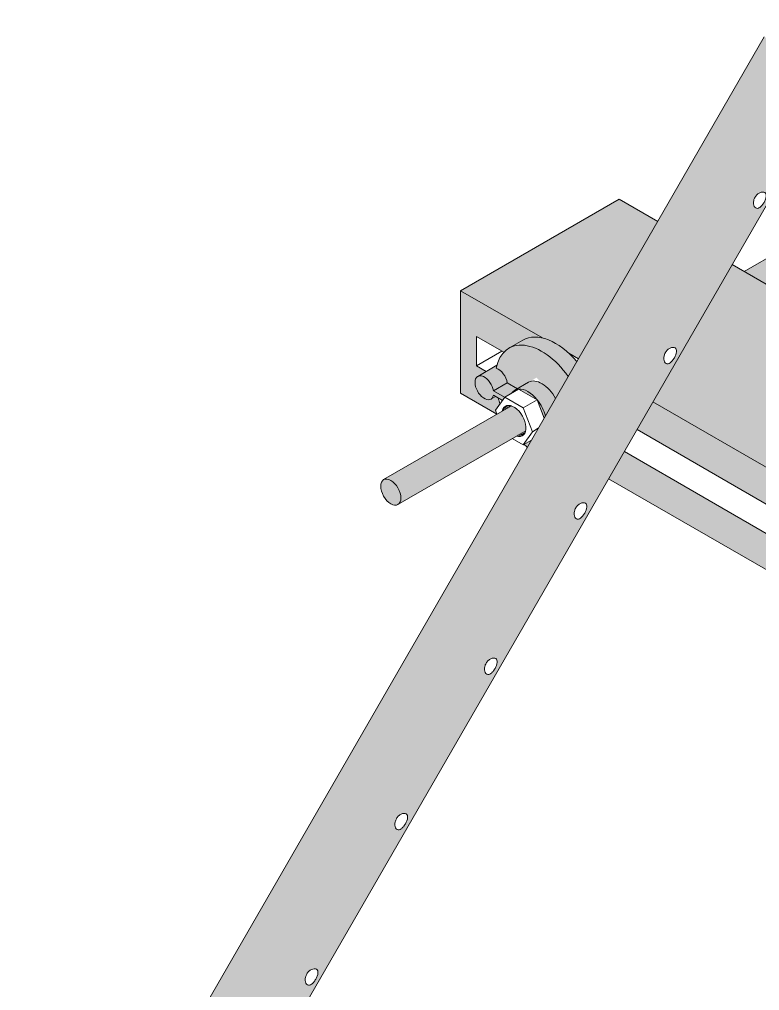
# Model space of a CAD drawing. Extents: x -23436 to 4767, y -3862 to 10024.
# Drawn here: x -14869.3 to -14798.5, y 8079.2 to 8172 of the extents above; entities that cross this region are included whole.
import ezdxf

# ---------------------------------------------------------------- set-up
doc = ezdxf.new("R2010")
doc.units = 0
doc.layers.get('0').update_dxf_attribs({"lineweight": 13})
doc.layers.add('3D.', color=254, linetype='Continuous')
doc.layers.add('Escora de Viga', color=250, linetype='Continuous', lineweight=20)

msp = doc.modelspace()

# ---------------------------------------------------------------- hatches: boundary and pattern name
at = {"layer": '3D.'}
h = msp.add_hatch(color=9, dxfattribs=at)
edge = h.paths.add_edge_path()
edge.add_line((-14811.97781591334, 8238.829216161337), (-14827.13326047956, 8230.079216161337))
edge.add_line((-14827.13326047956, 8230.079216161337), (-14819.3119488581, 8225.563579791227))
edge.add_ellipse((-14818.03999373993, 8219.929216161328), major_axis=(-3.132520536443655, 5.425684724873319), ratio=0.5773502691896255, start_angle=298.314410111809, end_angle=331.6855898885303, ccw=False)
edge.add_line((-14816.76803862177, 8224.09485253133), (-14759.90260615847, 8191.263579791239))
edge.add_ellipse((-14758.63065104037, 8185.629216161326), major_axis=(-3.132520536443655, 5.425684724873319), ratio=0.5773502691896255, start_angle=298.31441011246454, end_angle=331.68558988796275, ccw=False)
edge.add_line((-14757.35869592197, 8189.79485253143), (-14700.49326345879, 8156.963579791134))
edge.add_ellipse((-14699.22130834057, 8151.329216161337), major_axis=(-3.132520536443655, 5.425684724873319), ratio=0.5773502691896255, start_angle=298.314410111809, end_angle=331.68558988796275, ccw=False)
edge.add_line((-14697.94935322258, 8155.494852531325), (-14690.12804160082, 8150.979216161331))
edge.add_line((-14690.12804160082, 8150.979216161331), (-14674.97259703478, 8159.729216161331))
edge.add_line((-14674.97259703478, 8159.729216161331), (-14811.97781591334, 8238.829216161337))
h = msp.add_hatch(color=9, dxfattribs=at)
edge = h.paths.add_edge_path()
edge.add_line((-14790.96689686239, 8166.227891939534), (-14798.09453321669, 8170.343034707332))
edge.add_line((-14798.09453321669, 8170.343034707332), (-14875.25346011449, 8036.699853063228))
edge.add_line((-14875.25346011449, 8036.699853063228), (-14868.12582376007, 8032.584710295328))
edge.add_line((-14868.12582376007, 8032.584710295328), (-14866.72195995129, 8035.016273739124))
edge.add_line((-14866.72195995129, 8035.016273739124), (-14867.11081452087, 8035.240779029527))
edge.add_spline(control_points=[(-14867.11081452064, 8035.240779029629), (-14867.174687412, 8035.19745540053), (-14867.24208638458, 8035.167032307132), (-14867.37482406567, 8035.145962816621), (-14867.4398221365, 8035.158495554222), (-14867.54780679454, 8035.220840525626), (-14867.59777738767, 8035.274684977036), (-14867.66900036608, 8035.41351120893), (-14867.69185007866, 8035.49603940522), (-14867.70127231967, 8035.581679998637)], knot_values=[0.3907331540264369, 0.3907331540264369, 0.3907331540264369, 0.3907331540264369, 0.5668263959272986, 0.5668263959272986, 0.7557601903187745, 0.7557601903187745, 0.9446939847103076, 0.9446939847103076, 1.1207872265496, 1.1207872265496, 1.1207872265496, 1.1207872265496], degree=3, periodic=0)
edge.add_spline(control_points=[(-14867.70127231967, 8035.581679998637), (-14867.70195938066, 8035.58792482973), (-14867.70257504507, 8035.594186209828), (-14867.71111642652, 8035.692766858732), (-14867.70454995813, 8035.800046614126), (-14867.65492574895, 8036.015185634316), (-14867.61165853615, 8036.122956642927), (-14867.50366673026, 8036.310003937835), (-14867.43196790527, 8036.401359947429), (-14867.27046415287, 8036.551905283415), (-14867.18084039378, 8036.611231889723), (-14867.09119635688, 8036.653125160623), (-14867.08546601016, 8036.655722669633), (-14867.07971429745, 8036.658250073031)], knot_values=[1.1207872265496, 1.1207872265496, 1.1207872265496, 1.1207872265496, 1.13362777910184, 1.13362777910184, 1.322574079869744, 1.322574079869744, 1.511520380637648, 1.511520380637648, 1.700466681405548, 1.700466681405548, 1.889412982173449, 1.889412982173449, 1.902253534725458, 1.902253534725458, 1.902253534725458, 1.902253534725458], degree=3, periodic=0)
edge.add_spline(control_points=[(-14867.07971429745, 8036.658250073031), (-14867.00083624748, 8036.692910469634), (-14866.91793987669, 8036.714386136011), (-14866.76210134396, 8036.722118343418), (-14866.69048538468, 8036.705764766013), (-14866.58250072652, 8036.643419794726), (-14866.53914802197, 8036.593396182931), (-14866.49102589548, 8036.467907234024), (-14866.48367358076, 8036.394326464726), (-14866.48925649859, 8036.317349103834)], knot_values=[1.902253534725458, 1.902253534725458, 1.902253534725458, 1.902253534725458, 2.078346776564908, 2.078346776564908, 2.267280570956365, 2.267280570956365, 2.456214365347896, 2.456214365347896, 2.632307607249324, 2.632307607249324, 2.632307607249324, 2.632307607249324], degree=3, periodic=0)
edge.add_line((-14866.48925649859, 8036.317349103922), (-14866.10040192878, 8036.092843813518))
edge.add_line((-14866.10040192878, 8036.092843813518), (-14790.96689686245, 8166.227891939534))
edge = h.paths.add_edge_path(flags=16)
edge.add_spline(control_points=[(-14823.83427072458, 8109.96771756813), (-14823.88826662757, 8109.874193920727), (-14823.95318097198, 8109.778920889325), (-14824.09039439879, 8109.614351527418), (-14824.1628863956, 8109.545133893642), (-14824.29876968348, 8109.448211991914), (-14824.37134657406, 8109.413985492838), (-14824.50875356684, 8109.392174841139), (-14824.5737516379, 8109.404707578929), (-14824.68173629577, 8109.467052550217), (-14824.73170688884, 8109.520897001627), (-14824.80543527719, 8109.664606722525), (-14824.82905074298, 8109.75436990442), (-14824.84504592798, 8109.938978883323), (-14824.83847945936, 8110.046258638731), (-14824.78885525012, 8110.261397658835), (-14824.74558803743, 8110.369168667517), (-14824.63759623155, 8110.556215962324), (-14824.5658974065, 8110.647571972137), (-14824.40439365427, 8110.798117307933), (-14824.31476989506, 8110.857443914227), (-14824.146896237, 8110.935896167039), (-14824.05735130848, 8110.960326164832), (-14823.89603084525, 8110.968330367936), (-14823.82441488585, 8110.95197679072), (-14823.71643022787, 8110.889631819418), (-14823.67307752326, 8110.839608207521), (-14823.62326260506, 8110.709704935116), (-14823.61661517767, 8110.629738254722), (-14823.63261036262, 8110.463598924633), (-14823.65630859359, 8110.366210196722), (-14823.73022312818, 8110.165095202714), (-14823.78027482158, 8110.061241215533), (-14823.83427072458, 8109.96771756813)], knot_values=[0, 0, 0, 0, 0.1889463007679005, 0.1889463007679005, 0.3778926015358011, 0.3778926015358011, 0.5668263959272731, 0.5668263959272731, 0.7557601903187449, 0.7557601903187449, 0.9446939847102356, 0.9446939847102356, 1.133627779101725, 1.133627779101725, 1.322574079869657, 1.322574079869657, 1.51152038063759, 1.51152038063759, 1.700466681405501, 1.700466681405501, 1.88941298217341, 1.88941298217341, 2.078346776564893, 2.078346776564893, 2.267280570956375, 2.267280570956375, 2.456214365347868, 2.456214365347868, 2.645148159739358, 2.645148159739358, 2.834094460507292, 2.834094460507292, 3.023040761275221, 3.023040761275221, 3.023040761275221, 3.023040761275221], degree=3, periodic=0)
edge = h.paths.add_edge_path(flags=16)
edge.add_spline(control_points=[(-14832.40748482438, 8095.118475163226), (-14832.46148072738, 8095.024951515823), (-14832.52639507166, 8094.929678484421), (-14832.66360849848, 8094.765109122529), (-14832.7361004954, 8094.695891488738), (-14832.87198378328, 8094.598969587127), (-14832.9445606738, 8094.564743088036), (-14833.08196766664, 8094.542932436236), (-14833.14696573759, 8094.555465173924), (-14833.25495039545, 8094.617810145328), (-14833.30492098858, 8094.671654596723), (-14833.37864937705, 8094.815364317723), (-14833.40226484255, 8094.905127499531), (-14833.4182600279, 8095.089736478318), (-14833.41169355916, 8095.197016233828), (-14833.36206934987, 8095.412155253931), (-14833.31880213735, 8095.519926262716), (-14833.21081033129, 8095.706973557522), (-14833.1391115063, 8095.798329567233), (-14832.97760775378, 8095.94887490303), (-14832.88798399486, 8096.00820150941), (-14832.72011033686, 8096.086653762222), (-14832.63056540828, 8096.111083759928), (-14832.46924494494, 8096.119087963032), (-14832.39762898565, 8096.102734385729), (-14832.28964432755, 8096.040389414413), (-14832.24629162294, 8095.990365802516), (-14832.19647670475, 8095.860462530329), (-14832.18982927724, 8095.780495849731), (-14832.20582446236, 8095.614356519729), (-14832.22952269345, 8095.51696779192), (-14832.3034372281, 8095.315852797723), (-14832.35348892138, 8095.21199881063), (-14832.40748482438, 8095.118475163226)], knot_values=[0, 0, 0, 0, 0.1889463007679049, 0.1889463007679049, 0.3778926015358097, 0.3778926015358097, 0.5668263959272859, 0.5668263959272859, 0.7557601903187621, 0.7557601903187621, 0.9446939847102956, 0.9446939847102956, 1.133627779101827, 1.133627779101827, 1.322574079869715, 1.322574079869715, 1.511520380637608, 1.511520380637608, 1.700466681405514, 1.700466681405514, 1.889412982173418, 1.889412982173418, 2.078346776564885, 2.078346776564885, 2.267280570956351, 2.267280570956351, 2.456214365347872, 2.456214365347872, 2.645148159739391, 2.645148159739391, 2.834094460507323, 2.834094460507323, 3.023040761275252, 3.023040761275252, 3.023040761275252, 3.023040761275252], degree=3, periodic=0)
edge = h.paths.add_edge_path(flags=16)
edge.add_spline(control_points=[(-14815.26105662489, 8124.816959973121), (-14815.31505252789, 8124.723436325718), (-14815.37996687223, 8124.628163294214), (-14815.51718029899, 8124.463593932525), (-14815.5896722958, 8124.394376298516), (-14815.72555558379, 8124.297454396716), (-14815.79813247414, 8124.263227897829), (-14815.93553946716, 8124.241417246232), (-14816.00053753787, 8124.253949983833), (-14816.10852219608, 8124.316294955019), (-14816.15849278904, 8124.370139406617), (-14816.23222117762, 8124.513849127428), (-14816.25583664306, 8124.603612309222), (-14816.27183182807, 8124.788221288227), (-14816.26526535956, 8124.895501043635), (-14816.21564115044, 8125.110640063825), (-14816.17237393798, 8125.218411072421), (-14816.06438213187, 8125.40545836733), (-14815.99268330687, 8125.496814377128), (-14815.83117955453, 8125.647359712939), (-14815.74155579544, 8125.706686319218), (-14815.57368213737, 8125.78513857203), (-14815.4841372088, 8125.809568569823), (-14815.32281674539, 8125.817572772927), (-14815.25120078617, 8125.801219195522), (-14815.14321612807, 8125.73887422422), (-14815.09986342346, 8125.688850612425), (-14815.05004850538, 8125.558947340121), (-14815.04340107787, 8125.478980659625), (-14815.05939626288, 8125.312841329536), (-14815.08309449385, 8125.215452601626), (-14815.15700902855, 8125.014337607516), (-14815.20706072154, 8124.910483620524), (-14815.26105662489, 8124.816959973121)], knot_values=[0, 0, 0, 0, 0.1889463007679005, 0.1889463007679005, 0.3778926015358011, 0.3778926015358011, 0.5668263959272668, 0.5668263959272668, 0.7557601903187324, 0.7557601903187324, 0.9446939847102368, 0.9446939847102368, 1.133627779101741, 1.133627779101741, 1.322574079869687, 1.322574079869687, 1.511520380637633, 1.511520380637633, 1.700466681405536, 1.700466681405536, 1.889412982173443, 1.889412982173443, 2.078346776564909, 2.078346776564909, 2.267280570956379, 2.267280570956379, 2.456214365347929, 2.456214365347929, 2.645148159739477, 2.645148159739477, 2.834094460507381, 2.834094460507381, 3.023040761275283, 3.023040761275283, 3.023040761275283, 3.023040761275283], degree=3, periodic=0)
edge = h.paths.add_edge_path(flags=16)
edge.add_spline(control_points=[(-14840.98069892406, 8080.269232758323), (-14841.03469482706, 8080.175709111021), (-14841.09960917158, 8080.080436079532), (-14841.23682259816, 8079.915866717713), (-14841.30931459508, 8079.846649083835), (-14841.44519788296, 8079.749727182136), (-14841.51777477349, 8079.715500683031), (-14841.65518176627, 8079.693690031434), (-14841.72017983739, 8079.70622276902), (-14841.82816449537, 8079.768567740337), (-14841.87813508832, 8079.822412191921), (-14841.95186347656, 8079.966121912834), (-14841.97547894205, 8080.05588509454), (-14841.99147412759, 8080.240494073516), (-14841.98490765884, 8080.347773828924), (-14841.93528344967, 8080.562912848925), (-14841.89201623686, 8080.670683857841), (-14841.78402443109, 8080.857731152517), (-14841.71232560599, 8080.949087162329), (-14841.55082185387, 8081.099632498126), (-14841.46119809466, 8081.158959104419), (-14841.29332443648, 8081.237411357231), (-14841.20377950808, 8081.261841355024), (-14841.04245904468, 8081.269845558129), (-14840.97084308539, 8081.253491980826), (-14840.86285842724, 8081.191147009422), (-14840.81950572274, 8081.141123397714), (-14840.76969080466, 8081.011220125338), (-14840.76304337698, 8080.931253444827), (-14840.77903856228, 8080.765114114825), (-14840.80273679308, 8080.667725387031), (-14840.87665132778, 8080.466610392834), (-14840.92670302083, 8080.362756405726), (-14840.98069892406, 8080.269232758323)], knot_values=[0, 0, 0, 0, 0.1889463007679113, 0.1889463007679113, 0.3778926015358225, 0.3778926015358225, 0.5668263959273051, 0.5668263959273051, 0.7557601903187874, 0.7557601903187874, 0.9446939847103069, 0.9446939847103069, 1.133627779101824, 1.133627779101824, 1.322574079869728, 1.322574079869728, 1.511520380637633, 1.511520380637633, 1.700466681405534, 1.700466681405534, 1.889412982173434, 1.889412982173434, 2.078346776564905, 2.078346776564905, 2.267280570956377, 2.267280570956377, 2.456214365347884, 2.456214365347884, 2.645148159739389, 2.645148159739389, 2.834094460507305, 2.834094460507305, 3.023040761275225, 3.023040761275225, 3.023040761275225, 3.023040761275225], degree=3, periodic=0)
edge = h.paths.add_edge_path(flags=16)
edge.add_spline(control_points=[(-14806.68784252497, 8139.666202378025), (-14806.74183842809, 8139.572678730621), (-14806.80675277238, 8139.477405699219), (-14806.94396619937, 8139.312836337327), (-14807.01645819577, 8139.243618703522), (-14807.15234148399, 8139.146696801823), (-14807.22491837457, 8139.112470302718), (-14807.36232536747, 8139.090659651136), (-14807.42732343836, 8139.103192388737), (-14807.53530809628, 8139.165537360024), (-14807.58527868918, 8139.219381811521), (-14807.65900707776, 8139.363091532332), (-14807.68262254338, 8139.452854714125), (-14807.69861772827, 8139.63746369313), (-14807.69205125987, 8139.744743448524), (-14807.64242705064, 8139.959882468642), (-14807.59915983806, 8140.067653477528), (-14807.49116803177, 8140.254700772131), (-14807.41946920696, 8140.346056782031), (-14807.25796545473, 8140.496602117712), (-14807.16834169564, 8140.555928724019), (-14807.00046803757, 8140.634380976919), (-14806.91092310888, 8140.658810974624), (-14806.74960264565, 8140.666815177714), (-14806.67798668637, 8140.65046160063), (-14806.57000202833, 8140.588116629124), (-14806.52664932366, 8140.538093017227), (-14806.47683440558, 8140.408189744923), (-14806.47018697795, 8140.328223064413), (-14806.48618216313, 8140.162083734411), (-14806.50988039417, 8140.064695006617), (-14806.58379492875, 8139.863580012419), (-14806.63384662197, 8139.759726025428), (-14806.68784252497, 8139.666202378025)], knot_values=[0, 0, 0, 0, 0.1889463007678995, 0.1889463007678995, 0.377892601535799, 0.377892601535799, 0.5668263959272697, 0.5668263959272697, 0.7557601903187404, 0.7557601903187404, 0.9446939847102452, 0.9446939847102452, 1.133627779101749, 1.133627779101749, 1.322574079869682, 1.322574079869682, 1.511520380637614, 1.511520380637614, 1.70046668140552, 1.70046668140552, 1.889412982173426, 1.889412982173426, 2.078346776564896, 2.078346776564896, 2.267280570956365, 2.267280570956365, 2.456214365347885, 2.456214365347885, 2.645148159739405, 2.645148159739405, 2.834094460507337, 2.834094460507337, 3.023040761275268, 3.023040761275268, 3.023040761275268, 3.023040761275268], degree=3, periodic=0)
edge = h.paths.add_edge_path(flags=16)
edge.add_spline(control_points=[(-14849.55391302369, 8065.419990353317), (-14849.60790892686, 8065.326466706016), (-14849.67282327126, 8065.231193674628), (-14849.81003669796, 8065.066624312838), (-14849.88252869477, 8064.997406678931), (-14850.01841198259, 8064.900484777232), (-14850.09098887329, 8064.866258278025), (-14850.22839586607, 8064.844447626429), (-14850.29339393707, 8064.856980364029), (-14850.40137859488, 8064.919325335433), (-14850.45134918806, 8064.973169787032), (-14850.52507757647, 8065.116879507712), (-14850.54869304197, 8065.206642689534), (-14850.56468822727, 8065.391251668641), (-14850.55812175864, 8065.498531423933), (-14850.50849754935, 8065.713670444124), (-14850.46523033666, 8065.821441452836), (-14850.35723853078, 8066.008488747526), (-14850.28553970579, 8066.099844757426), (-14850.12403595344, 8066.250390093121), (-14850.03441219435, 8066.30971669953), (-14849.86653853628, 8066.388168952328), (-14849.77699360765, 8066.412598950121), (-14849.61567314448, 8066.420603153123), (-14849.54405718514, 8066.404249576024), (-14849.43607252704, 8066.341904604635), (-14849.39271982237, 8066.291880992723), (-14849.34290490417, 8066.161977720434), (-14849.33625747667, 8066.082011039924), (-14849.35225266196, 8065.91587170982), (-14849.37595089288, 8065.818482982128), (-14849.44986542746, 8065.617367987828), (-14849.49991712063, 8065.513514000721), (-14849.55391302369, 8065.419990353317)], knot_values=[0, 0, 0, 0, 0.1889463007679113, 0.1889463007679113, 0.3778926015358225, 0.3778926015358225, 0.5668263959273051, 0.5668263959273051, 0.7557601903187875, 0.7557601903187875, 0.9446939847102784, 0.9446939847102784, 1.133627779101769, 1.133627779101769, 1.322574079869696, 1.322574079869696, 1.511520380637633, 1.511520380637633, 1.700466681405533, 1.700466681405533, 1.889412982173434, 1.889412982173434, 2.078346776564905, 2.078346776564905, 2.267280570956377, 2.267280570956377, 2.456214365347868, 2.456214365347868, 2.645148159739358, 2.645148159739358, 2.834094460507292, 2.834094460507292, 3.023040761275221, 3.023040761275221, 3.023040761275221, 3.023040761275221], degree=3, periodic=0)
edge = h.paths.add_edge_path(flags=16)
edge.add_spline(control_points=[(-14798.11462842541, 8154.515444782841), (-14798.16862432835, 8154.421921135438), (-14798.23353867287, 8154.326648104021), (-14798.37075209951, 8154.162078742231), (-14798.44324409637, 8154.092861108324), (-14798.57912738425, 8153.995939206625), (-14798.65170427489, 8153.96171270752), (-14798.78911126767, 8153.939902056025), (-14798.85410933867, 8153.952434793524), (-14798.96209399654, 8154.014779765015), (-14799.01206458967, 8154.068624216527), (-14799.08579297808, 8154.212333937323), (-14799.10940844363, 8154.302097119029), (-14799.12540362876, 8154.486706098121), (-14799.11883716013, 8154.593985853326), (-14799.06921295107, 8154.809124873633), (-14799.02594573815, 8154.91689588233), (-14798.91795393238, 8155.103943177035), (-14798.84625510739, 8155.19529918692), (-14798.68475135505, 8155.345844522717), (-14798.59512759595, 8155.405171129025), (-14798.42725393789, 8155.48362338191), (-14798.33770900925, 8155.50805337963), (-14798.17638854608, 8155.516057582719), (-14798.10477258668, 8155.499704005533), (-14797.99678792858, 8155.437359034027), (-14797.95343522397, 8155.387335422232), (-14797.90362030595, 8155.257432149827), (-14797.89697287827, 8155.177465469418), (-14797.91296806333, 8155.011326139416), (-14797.93666629448, 8154.91393741152), (-14798.01058082907, 8154.712822417323), (-14798.06063252235, 8154.608968430215), (-14798.11462842541, 8154.515444782841)], knot_values=[0, 0, 0, 0, 0.1889463007679059, 0.1889463007679059, 0.3778926015358117, 0.3778926015358117, 0.5668263959272889, 0.5668263959272889, 0.7557601903187661, 0.7557601903187661, 0.9446939847102572, 0.9446939847102572, 1.133627779101747, 1.133627779101747, 1.322574079869694, 1.322574079869694, 1.511520380637639, 1.511520380637639, 1.700466681405536, 1.700466681405536, 1.889412982173438, 1.889412982173438, 2.078346776564916, 2.078346776564916, 2.267280570956391, 2.267280570956391, 2.456214365347896, 2.456214365347896, 2.645148159739404, 2.645148159739404, 2.834094460507322, 2.834094460507322, 3.02304076127524, 3.02304076127524, 3.02304076127524, 3.02304076127524], degree=3, periodic=0)
edge = h.paths.add_edge_path(flags=16)
edge.add_spline(control_points=[(-14858.12712712349, 8050.570747948515), (-14858.18112302649, 8050.477224301228), (-14858.24603737095, 8050.381951269725), (-14858.38325079759, 8050.217381907934), (-14858.45574279445, 8050.148164274027), (-14858.59162608239, 8050.051242372328), (-14858.66420297285, 8050.017015873223), (-14858.80160996587, 8049.995205221627), (-14858.8666080367, 8050.007737959126), (-14858.97459269474, 8050.07008293053), (-14859.02456328787, 8050.123927382128), (-14859.09829167627, 8050.267637102925), (-14859.12190714177, 8050.357400284733), (-14859.13790232707, 8050.542009263636), (-14859.13133585827, 8050.649289018927), (-14859.08171164915, 8050.864428039118), (-14859.03844443634, 8050.972199048034), (-14858.93045263058, 8051.159246342724), (-14858.85875380559, 8051.250602352522), (-14858.69725005295, 8051.401147688232), (-14858.60762629398, 8051.460474294627), (-14858.43975263608, 8051.538926547424), (-14858.35020770757, 8051.563356545115), (-14858.18888724416, 8051.571360748219), (-14858.11727128488, 8051.555007171019), (-14858.00928662666, 8051.492662199731), (-14857.96593392223, 8051.442638587834), (-14857.91611900403, 8051.312735315531), (-14857.90947157652, 8051.232768634918), (-14857.92546676165, 8051.066629304829), (-14857.94916499256, 8050.969240577137), (-14858.02307952727, 8050.768125583027), (-14858.07313122037, 8050.664271595919), (-14858.12712712349, 8050.570747948515)], knot_values=[0, 0, 0, 0, 0.1889463007679049, 0.1889463007679049, 0.3778926015358097, 0.3778926015358097, 0.5668263959272865, 0.5668263959272865, 0.7557601903187626, 0.7557601903187626, 0.9446939847102672, 0.9446939847102672, 1.133627779101771, 1.133627779101771, 1.322574079869715, 1.322574079869715, 1.511520380637664, 1.511520380637664, 1.700466681405558, 1.700466681405558, 1.88941298217345, 1.88941298217345, 2.078346776564924, 2.078346776564924, 2.267280570956395, 2.267280570956395, 2.456214365347885, 2.456214365347885, 2.645148159739378, 2.645148159739378, 2.834094460507323, 2.834094460507323, 3.023040761275268, 3.023040761275268, 3.023040761275268, 3.023040761275268], degree=3, periodic=0)
h = msp.add_hatch(color=9, dxfattribs=at)
edge = h.paths.add_edge_path()
edge.add_ellipse((-14818.03999373993, 8135.929216161328), major_axis=(-3.132520536443655, 5.425684724873319), ratio=0.5773502691896255, start_angle=298.31441011185575, end_angle=331.6855898881305, ccw=False)
edge.add_line((-14816.76803862189, 8140.094852531331), (-14815.86075665937, 8139.571033046233))
edge.add_line((-14815.86075665937, 8139.571033046233), (-14808.28303437629, 8152.696033046233))
edge.add_line((-14808.28303437629, 8152.696033046233), (-14811.97781591334, 8154.829216161235))
edge.add_line((-14811.97781591334, 8154.829216161235), (-14827.13326047956, 8146.079216161337))
edge.add_line((-14827.13326047956, 8146.079216161337), (-14819.3119488581, 8141.56357979114))
msp.add_hatch(color=8, dxfattribs=at).paths.add_polyline_path([(-14793.7912824338, 8151.513135351024), (-14800.01273895115, 8147.921175756232), (-14797.26931043919, 8146.337256566332), (-14793.7912824338, 8148.345296971327)])
h = msp.add_hatch(color=9, dxfattribs=at)
edge = h.paths.add_edge_path()
edge.add_line((-14727.35296039267, 8088.471033046228), (-14719.77523810948, 8101.596033046228))
edge.add_line((-14719.77523810948, 8101.596033046228), (-14801.15539802199, 8148.580890278319))
edge.add_line((-14801.15539802199, 8148.580890278319), (-14808.73312030507, 8135.455890278232))
edge.add_line((-14808.73312030507, 8135.455890278232), (-14759.90260615847, 8107.263579791137))
edge.add_ellipse((-14758.63065104037, 8101.629216161326), major_axis=(-3.132520536443655, 5.425684724873319), ratio=0.577350269189626, start_angle=298.31441011246443, end_angle=331.68558988796264, ccw=False)
edge.add_line((-14757.35869592197, 8105.79485253143), (-14727.35296039267, 8088.471033046228))
h = msp.add_hatch(color=9, dxfattribs=at)
edge = h.paths.add_edge_path()
edge.add_line((-14827.13326047956, 8146.079216161337), (-14827.13326047956, 8136.279216161334))
edge.add_line((-14827.13326047956, 8136.279216161334), (-14823.65523247416, 8134.271175756237))
edge.add_line((-14823.65523247416, 8134.271175756237), (-14823.65254016036, 8134.272730164537))
edge.add_line((-14823.65254016036, 8134.272730164537), (-14823.79906267505, 8134.650370007426))
edge.add_line((-14823.79906267517, 8134.650370007426), (-14823.36662871084, 8135.265572070219))
edge.add_ellipse((-14819.36900964806, 8135.161908468932), major_axis=(3.132520536443653, -5.425684724873324), ratio=0.5773502691896261, start_angle=244.8768740700765, end_angle=250.5264724854327, ccw=False)
edge.add_line((-14823.53514419596, 8135.827996602517), (-14823.78646930809, 8135.973099223631))
edge.add_line((-14823.78646930809, 8135.973099223631), (-14824.30904091198, 8135.671392367427))
edge.add_ellipse((-14824.86227540149, 8136.798831545822), major_axis=(0.6265041072887299, -1.085136944974663), ratio=0.5773502691896263, start_angle=180.0000000000004, end_angle=360.0000000000141, ccw=False)
edge.add_ellipse((-14824.86227540149, 8136.798831545822), major_axis=(0.6265041072887299, -1.085136944974663), ratio=0.5773502691896263, start_angle=56.53695903281171, end_angle=180)
edge.add_line((-14825.48877950887, 8137.88396849092), (-14824.67053478137, 8138.35638230463))
edge.add_line((-14824.67053478137, 8138.35638230463), (-14825.61771602307, 8138.904216161334))
edge.add_line((-14825.61771602307, 8138.904216161334), (-14825.61771602307, 8141.704216161235))
edge.add_line((-14825.61771602307, 8141.704216161235), (-14822.99920199976, 8140.189711256435))
edge.add_ellipse((-14819.36900964806, 8135.161908468932), major_axis=(3.132520536443653, -5.425684724873324), ratio=0.5773502691896261, start_angle=180, end_angle=190.0294449986391, ccw=False)
edge.add_line((-14822.50153018454, 8140.587593193837), (-14821.17251427636, 8141.354900886234))
edge.add_ellipse((-14818.03999373993, 8135.929216161328), major_axis=(-3.132520536443653, 5.425684724873324), ratio=0.5773502691896261, start_angle=331.6855898881532, end_angle=359.99999999999744, ccw=False)
edge.add_line((-14819.3119488581, 8141.56357979114), (-14827.13326047956, 8146.079216161337))
h = msp.add_hatch(color=8, dxfattribs=at)
edge = h.paths.add_edge_path()
edge.add_ellipse((-14818.03999373993, 8135.929216161328), major_axis=(-3.132520536443653, 5.425684724873324), ratio=0.5773502691896261, start_angle=298.3144101118502, end_angle=331.6855898881532)
edge.add_ellipse((-14818.03999373993, 8135.929216161328), major_axis=(-3.132520536443653, 5.425684724873324), ratio=0.5773502691896261, start_angle=331.6855898881532, end_angle=359.9999999999973)
edge.add_line((-14821.17251427636, 8141.354900886234), (-14822.50153018454, 8140.587593193837))
edge.add_ellipse((-14819.36900964806, 8135.161908468932), major_axis=(3.132520536443653, -5.425684724873324), ratio=0.5773502691896261, start_angle=100.05317989376152, end_angle=180, ccw=False)
edge.add_line((-14816.83140491707, 8137.88982094743), (-14816.01296731825, 8139.307396451333))
edge.add_ellipse((-14818.03999373993, 8135.929216161328), major_axis=(-3.132520536443653, 5.425684724873324), ratio=0.5773502691896261, start_angle=287.7700642916826, end_angle=298.3144101118502)
h = msp.add_hatch(color=8, dxfattribs=at)
edge = h.paths.add_edge_path()
edge.add_ellipse((-14819.36900964806, 8135.161908468932), major_axis=(3.132520536443655, -5.425684724873319), ratio=0.5773502691896255, start_angle=100.0531798937615, end_angle=213.7069143627272)
edge.add_ellipse((-14823.53325949349, 8137.566139238132), major_axis=(0.6265041072887306, -1.085136944974659), ratio=0.5773502691896263, start_angle=56.536959032783614, end_angle=146.7236510024918, ccw=False)
edge.add_line((-14822.66514993746, 8137.269551337029), (-14821.69782395598, 8136.711065421334))
edge.add_line((-14821.6978239561, 8136.711065421232), (-14819.85783448596, 8137.773383837224))
edge.add_ellipse((-14819.36900964806, 8135.161908468932), major_axis=(-1.25300821457746, 2.170273889949324), ratio=0.5773502691896263, start_angle=267.0630186574968, end_angle=359.99999999997476, ccw=False)
edge.add_line((-14818.0534461972, 8135.773183361425), (-14816.83140491719, 8137.88982094743))
h = msp.add_hatch(color=8, dxfattribs=at)
edge = h.paths.add_edge_path()
edge.add_ellipse((-14823.53325949349, 8137.566139238132), major_axis=(0.6265041072887299, -1.085136944974663), ratio=0.5773502691896263, start_angle=56.53695903278356, end_angle=146.7236510024916)
edge.add_ellipse((-14819.36900964806, 8135.161908468932), major_axis=(3.132520536443653, -5.425684724873324), ratio=0.5773502691896261, start_angle=210.1537718029734, end_angle=213.7069143627272, ccw=False)
edge.add_line((-14823.65117408884, 8138.944910474735), (-14825.48877950887, 8137.88396849092))
edge.add_ellipse((-14824.86227540149, 8136.798831545822), major_axis=(0.6265041072887299, -1.085136944974663), ratio=0.5773502691896263, start_angle=56.53695903281181, end_angle=180.0000000000004, ccw=False)
edge.add_line((-14823.99416584558, 8136.502243644734), (-14822.66514993746, 8137.269551337029))
h = msp.add_hatch(color=8, dxfattribs=at)
edge = h.paths.add_edge_path()
edge.add_ellipse((-14824.86227540149, 8136.798831545822), major_axis=(0.6265041072887299, -1.085136944974663), ratio=0.5773502691896263, start_angle=56.53695903281171, end_angle=180)
edge.add_ellipse((-14824.86227540149, 8136.798831545822), major_axis=(0.6265041072887299, -1.085136944974663), ratio=0.5773502691896263, start_angle=180, end_angle=360.000000000014)
edge.add_ellipse((-14824.86227540149, 8136.798831545822), major_axis=(0.6265041072887299, -1.085136944974663), ratio=0.5773502691896263, start_angle=360.000000000014, end_angle=393.4630409671883)
edge.add_line((-14823.99416584558, 8136.093012875428), (-14823.13406267508, 8135.596432078326))
edge.add_line((-14823.13406267508, 8135.596432078326), (-14822.92944729039, 8135.887528100329))
edge.add_line((-14822.92944729039, 8135.887528100329), (-14823.99416584558, 8136.502243644734))
h = msp.add_hatch(color=8, dxfattribs=at)
edge = h.paths.add_edge_path()
edge.add_line((-14821.6978239561, 8136.711065421232), (-14822.66514993757, 8137.269551337029))
edge.add_line((-14822.66514993746, 8137.269551337029), (-14823.99416584558, 8136.502243644734))
edge.add_line((-14823.99416584558, 8136.502243644734), (-14822.92944729039, 8135.887528100329))
edge.add_line((-14822.92944729039, 8135.887528100329), (-14822.91305206968, 8135.91085275663))
edge.add_line((-14822.91305206968, 8135.91085275663), (-14822.23264094077, 8136.303688305214))
edge.add_ellipse((-14820.69802555618, 8134.394600776623), major_axis=(1.253008214577459, -2.170273889949326), ratio=0.5773502691896263, start_angle=179.9999999999923, end_angle=194.9999999999846, ccw=False)
edge.add_line((-14821.95103377059, 8136.564874666628), (-14821.69782395598, 8136.711065421232))
h = msp.add_hatch(color=8, dxfattribs=at)
edge = h.paths.add_edge_path()
edge.add_ellipse((-14819.36900964806, 8135.161908468932), major_axis=(-1.253008214577459, 2.170273889949326), ratio=0.5773502691896263, start_angle=267.0630186574968, end_angle=359.9999999999745)
edge.add_line((-14820.62201786276, 8137.332182358923), (-14821.95103377059, 8136.564874666628))
edge.add_ellipse((-14820.69802555618, 8134.394600776623), major_axis=(1.253008214577459, -2.170273889949326), ratio=0.5773502691896263, start_angle=165.0000000000035, end_angle=179.9999999999923, ccw=False)
edge.add_ellipse((-14820.69802555618, 8134.394600776623), major_axis=(1.253008214577459, -2.170273889949326), ratio=0.5773502691896263, start_angle=104.9999999999892, end_angle=165.0000000000035, ccw=False)
edge.add_ellipse((-14820.69802555618, 8134.394600776623), major_axis=(1.253008214577459, -2.170273889949326), ratio=0.5773502691896263, start_angle=64.02151797122622, end_angle=104.9999999999892, ccw=False)
edge.add_line((-14819.02276336857, 8134.094276772028), (-14818.0534461972, 8135.773183361425))
h = msp.add_hatch(color=8, dxfattribs=at)
edge = h.paths.add_edge_path(flags=17)
edge.add_ellipse((-14820.69802555618, 8134.394600776623), major_axis=(1.253008214577459, -2.170273889949326), ratio=0.5773502691896263, start_angle=165.0000000000031, end_angle=179.9999999999922)
edge.add_ellipse((-14820.69802555618, 8134.394600776623), major_axis=(1.253008214577459, -2.170273889949326), ratio=0.5773502691896263, start_angle=179.9999999999922, end_angle=194.9999999999847)
edge.add_line((-14822.23264094077, 8136.303688305214), (-14821.58403616138, 8136.678160449026))
h = msp.add_hatch(color=8, dxfattribs=at)
edge = h.paths.add_edge_path(flags=17)
edge.add_ellipse((-14820.69802555618, 8134.394600776623), major_axis=(1.253008214577459, -2.170273889949326), ratio=0.5773502691896263, start_angle=104.9999999999889, end_angle=165.0000000000031)
edge.add_line((-14821.58403616138, 8136.678160449026), (-14819.81201495045, 8135.655083525826))
h = msp.add_hatch(color=8, dxfattribs=at)
edge = h.paths.add_edge_path()
edge.add_ellipse((-14820.69802555618, 8134.394600776623), major_axis=(1.253008214577459, -2.170273889949326), ratio=0.5773502691896263, start_angle=64.02151797122625, end_angle=104.9999999999889)
edge.add_line((-14819.81201495045, 8135.655083525826), (-14819.13260949684, 8133.904017696625))
edge.add_line((-14819.13260949684, 8133.904017696625), (-14819.02276336857, 8134.094276772028))
h = msp.add_hatch(color=9, dxfattribs=at)
edge = h.paths.add_edge_path()
edge.add_line((-14808.73312030507, 8135.455890278232), (-14810.25553681377, 8132.818987534529))
edge.add_line((-14810.25553681377, 8132.818987534529), (-14763.68011370844, 8105.880538435626))
edge.add_ellipse((-14759.95966694826, 8100.861908468929), major_axis=(3.132520536443652, -5.425684724873316), ratio=0.577350269189626, start_angle=180.0000000000142, end_angle=190.8636130244372, ccw=False)
edge.add_ellipse((-14759.95966694826, 8100.861908468929), major_axis=(3.132520536443652, -5.425684724873316), ratio=0.577350269189626, start_angle=56.293085637265676, end_angle=180.0000000000142, ccw=False)
edge.add_line((-14762.67963009806, 8106.525783312232), (-14761.76317157673, 8107.054900886231))
edge.add_ellipse((-14758.63065104037, 8101.629216161326), major_axis=(-3.132520536443652, 5.425684724873316), ratio=0.577350269189626, start_angle=331.68558988812526, end_angle=359.99999999999744, ccw=False)
edge.add_line((-14759.90260615847, 8107.263579791137), (-14808.73312030507, 8135.455890278232))
h = msp.add_hatch(color=8, dxfattribs=at)
edge = h.paths.add_edge_path()
edge.add_ellipse((-14822.02704146436, 8133.627293084226), major_axis=(-0.81445533947535, 1.410678028467062), ratio=0.577350269189626, start_angle=212.6368975035135, end_angle=327.3631024964158)
edge.add_line((-14822.27365207807, 8135.068831569823), (-14834.48751321669, 8128.017155553725))
edge.add_ellipse((-14833.80165608886, 8126.829216161337), major_axis=(-0.6858571279792413, 1.187939392393315), ratio=0.577350269189626, start_angle=179.9999999999742, end_angle=359.9999999999741, ccw=False)
edge.add_line((-14833.11579896057, 8125.641276768934), (-14820.90193782207, 8132.692952785017))
h = msp.add_hatch(color=8, dxfattribs=at)
edge = h.paths.add_edge_path()
edge.add_line((-14820.34567004735, 8131.802935190632), (-14821.04795734836, 8131.397469428326))
edge.add_ellipse((-14819.36900964806, 8135.161908468932), major_axis=(3.132520536443653, -5.425684724873324), ratio=0.5773502691896261, start_angle=292.7288384360631, end_angle=296.8167177520846)
edge.add_line((-14820.75144190628, 8131.100117714423), (-14820.34567004735, 8131.802935190632))
h = msp.add_hatch(color=9, dxfattribs=at)
edge = h.paths.add_edge_path()
edge.add_line((-14811.46743025597, 8130.719926519729), (-14812.97664478359, 8128.105890278226))
edge.add_line((-14812.97664478359, 8128.105890278226), (-14764.24588977477, 8099.971175756235))
edge.add_line((-14764.24588977489, 8099.971175756235), (-14764.24319746079, 8099.972730164418))
edge.add_line((-14764.24319746067, 8099.972730164418), (-14764.38971997525, 8100.350370007423))
edge.add_line((-14764.38971997525, 8100.350370007423), (-14763.95728601127, 8100.965572070216))
edge.add_ellipse((-14759.95966694826, 8100.861908468929), major_axis=(3.132520536443653, -5.425684724873324), ratio=0.5773502691896261, start_angle=244.8768740700738, end_angle=250.5264724854327, ccw=False)
edge.add_line((-14764.12580149634, 8101.527996602426), (-14764.37712660858, 8101.673099223628))
edge.add_line((-14764.37712660858, 8101.673099223628), (-14764.89969821247, 8101.371392367322))
edge.add_ellipse((-14765.45293270198, 8102.498831545921), major_axis=(0.6265041072887299, -1.085136944974663), ratio=0.5773502691896263, start_angle=180.0000000000059, end_angle=360.0000000000313, ccw=False)
edge.add_ellipse((-14765.45293270198, 8102.498831545921), major_axis=(0.6265041072887299, -1.085136944974663), ratio=0.5773502691896263, start_angle=56.53695903282204, end_angle=180.0000000000052)
edge.add_line((-14766.07943680925, 8103.58396849083), (-14765.31429641899, 8104.025722501234))
edge.add_line((-14765.31429641899, 8104.025722501234), (-14811.46743025597, 8130.719926519729))
h = msp.add_hatch(color=8, dxfattribs=at)
edge = h.paths.add_edge_path()
edge.add_ellipse((-14833.80165608886, 8126.829216161337), major_axis=(-0.6858571279792418, 1.187939392393313), ratio=0.5773502691896261, start_angle=179.9999999999992, end_angle=359.9999999999993)
edge.add_ellipse((-14833.80165608886, 8126.829216161337), major_axis=(-0.6858571279792418, 1.187939392393313), ratio=0.5773502691896261, start_angle=0, end_angle=179.9999999999992)

# ---------------------------------------------------------------- linework, layer by layer
for centre, major_axis, ratio, start_param, end_param in [((-14818.03999373993, 8135.929216161328), (-3.132520536443652, 5.425684724873317), 0.5773502691896255, 5.022535110565625, 6.283185307179542), ((-14819.36900964806, 8135.161908468932), (3.132520536443652, -5.425684724873317), 0.5773502691896255, 1.746257416236328, 3.729889289907148), ((-14824.86227540149, 8136.798831545822), (0.6265041072887306, -1.085136944974657), 0.5773502691896263, 0.9867560841877128, 6.867225549786768), ((-14823.53325949349, 8137.566139238132), (0.6265041072887306, -1.085136944974657), 0.5773502691896263, 0.9867560841872216, 2.56081080054056), ((-14819.36900964806, 8135.161908468932), (-1.253008214577459, 2.170273889949323), 0.5773502691896263, 4.661128985888365, 6.283185307179142), ((-14820.69802555618, 8134.394600776623), (1.253008214577459, -2.170273889949323), 0.5773502691896263, 2.879793265790699, 3.403392041388673), ((-14820.69802555618, 8134.394600776623), (1.253008214577459, -2.170273889949323), 0.5773502691896263, 1.83259571459385, 2.879793265790699), ((-14819.36900964806, 8135.161908468932), (3.132520536443652, -5.425684724873317), 0.5773502691896255, 4.27390771451436, 4.37251180827778), ((-14822.02704146436, 8133.627293084226), (-0.8144553394753492, 1.410678028467061), 0.577350269189626, 2.571971334518658, 6.852806626254432), ((-14821.71693775228, 8133.806331545917), (-0.8144553394753492, 1.410678028467061), 0.577350269189626, 0.1915440191779171, 0.5696213190749772), ((-14821.53973563116, 8133.90863923813), (-0.8144553394753492, 1.410678028467061), 0.577350269189626, 0.3038128047378401, 0.5696213190748458), ((-14821.36253350986, 8134.010946930533), (-0.8144553394753492, 1.410678028467061), 0.577350269189626, 0.4202034580513931, 0.5696213190752621), ((-14820.69802555618, 8134.394600776623), (1.253008214577459, -2.170273889949323), 0.5773502691896263, 1.117386280722618, 1.83259571459385), ((-14821.89413987334, 8133.70402385363), (-0.8144553394753492, 1.410678028467061), 0.577350269189626, 0.0816800368337684, 0.5696213190752621), ((-14821.18533138903, 8134.113254622835), (-0.8144553394753492, 1.410678028467061), 0.577350269189626, 0.5430292918182876, 0.5696213190749772), ((-14821.71693775228, 8133.806331545917), (-0.8144553394753492, 1.410678028467061), 0.577350269189626, 2.571971334518943, 2.950048634411345), ((-14821.53973563116, 8133.90863923813), (-0.8144553394753492, 1.410678028467061), 0.577350269189626, 2.571971334518943, 2.837779848851731), ((-14821.36253350986, 8134.010946930533), (-0.8144553394753492, 1.410678028467061), 0.577350269189626, 2.571971334518658, 2.72138919553859), ((-14821.18533138903, 8134.113254622835), (-0.8144553394753492, 1.410678028467061), 0.577350269189626, 2.571971334518995, 2.598563361771732), ((-14821.89413987334, 8133.70402385363), (-0.8144553394753492, 1.410678028467061), 0.577350269189626, 2.571971334518607, 3.059912616755687), ((-14819.36900964806, 8135.161908468932), (3.132520536443652, -5.425684724873317), 0.5773502691896255, 5.109082046247829, 5.180428999736577)]:
    msp.add_ellipse(centre, major_axis=major_axis, ratio=ratio, start_param=start_param, end_param=end_param)
msp.add_ellipse((-14833.80165608886, 8126.829216161337), major_axis=(-0.6858571279792407, 1.187939392393315), ratio=0.577350269189626)
for points, knots in [([(-14798.11462842541, 8154.515444782841), (-14798.16862432835, 8154.421921135438), (-14798.23353867287, 8154.326648104021), (-14798.37075209951, 8154.162078742231), (-14798.44324409637, 8154.092861108324), (-14798.57912738425, 8153.995939206625), (-14798.65170427489, 8153.96171270752), (-14798.78911126767, 8153.939902056025), (-14798.85410933867, 8153.952434793524), (-14798.96209399654, 8154.014779765015), (-14799.01206458967, 8154.068624216527), (-14799.08579297808, 8154.212333937323), (-14799.10940844363, 8154.302097119029), (-14799.12540362876, 8154.486706098121), (-14799.11883716013, 8154.593985853326), (-14799.06921295107, 8154.809124873633), (-14799.02594573815, 8154.91689588233), (-14798.91795393238, 8155.103943177035), (-14798.84625510739, 8155.19529918692), (-14798.68475135505, 8155.345844522717), (-14798.59512759595, 8155.405171129025), (-14798.42725393789, 8155.48362338191), (-14798.33770900925, 8155.50805337963), (-14798.17638854608, 8155.516057582719), (-14798.10477258668, 8155.499704005533), (-14797.99678792858, 8155.437359034027), (-14797.95343522397, 8155.387335422232), (-14797.90362030595, 8155.257432149827), (-14797.89697287827, 8155.177465469418), (-14797.91296806333, 8155.011326139416), (-14797.93666629448, 8154.91393741152), (-14798.01058082907, 8154.712822417323), (-14798.06063252235, 8154.608968430215), (-14798.11462842541, 8154.515444782841)], [0, 0, 0, 0, 0.1889463007679059, 0.1889463007679059, 0.3778926015358117, 0.3778926015358117, 0.5668263959272889, 0.5668263959272889, 0.7557601903187661, 0.7557601903187661, 0.9446939847102572, 0.9446939847102572, 1.133627779101747, 1.133627779101747, 1.322574079869694, 1.322574079869694, 1.511520380637639, 1.511520380637639, 1.700466681405536, 1.700466681405536, 1.889412982173438, 1.889412982173438, 2.078346776564916, 2.078346776564916, 2.267280570956391, 2.267280570956391, 2.456214365347896, 2.456214365347896, 2.645148159739404, 2.645148159739404, 2.834094460507322, 2.834094460507322, 3.02304076127524, 3.02304076127524, 3.02304076127524, 3.02304076127524]), ([(-14806.68784252497, 8139.666202378025), (-14806.74183842809, 8139.572678730621), (-14806.80675277238, 8139.477405699219), (-14806.94396619937, 8139.312836337327), (-14807.01645819577, 8139.243618703522), (-14807.15234148399, 8139.146696801823), (-14807.22491837457, 8139.112470302718), (-14807.36232536747, 8139.090659651136), (-14807.42732343836, 8139.103192388737), (-14807.53530809628, 8139.165537360024), (-14807.58527868918, 8139.219381811521), (-14807.65900707776, 8139.363091532332), (-14807.68262254338, 8139.452854714125), (-14807.69861772827, 8139.63746369313), (-14807.69205125987, 8139.744743448524), (-14807.64242705064, 8139.959882468642), (-14807.59915983806, 8140.067653477528), (-14807.49116803177, 8140.254700772131), (-14807.41946920696, 8140.346056782031), (-14807.25796545473, 8140.496602117712), (-14807.16834169564, 8140.555928724019), (-14807.00046803757, 8140.634380976919), (-14806.91092310888, 8140.658810974624), (-14806.74960264565, 8140.666815177714), (-14806.67798668637, 8140.65046160063), (-14806.57000202833, 8140.588116629124), (-14806.52664932366, 8140.538093017227), (-14806.47683440558, 8140.408189744923), (-14806.47018697795, 8140.328223064413), (-14806.48618216313, 8140.162083734411), (-14806.50988039417, 8140.064695006617), (-14806.58379492875, 8139.863580012419), (-14806.63384662197, 8139.759726025428), (-14806.68784252497, 8139.666202378025)], [0, 0, 0, 0, 0.1889463007678995, 0.1889463007678995, 0.377892601535799, 0.377892601535799, 0.5668263959272697, 0.5668263959272697, 0.7557601903187404, 0.7557601903187404, 0.9446939847102452, 0.9446939847102452, 1.133627779101749, 1.133627779101749, 1.322574079869682, 1.322574079869682, 1.511520380637614, 1.511520380637614, 1.70046668140552, 1.70046668140552, 1.889412982173426, 1.889412982173426, 2.078346776564896, 2.078346776564896, 2.267280570956365, 2.267280570956365, 2.456214365347885, 2.456214365347885, 2.645148159739405, 2.645148159739405, 2.834094460507337, 2.834094460507337, 3.023040761275268, 3.023040761275268, 3.023040761275268, 3.023040761275268]), ([(-14815.26105662489, 8124.816959973121), (-14815.31505252789, 8124.723436325718), (-14815.37996687223, 8124.628163294214), (-14815.51718029899, 8124.463593932525), (-14815.5896722958, 8124.394376298516), (-14815.72555558379, 8124.297454396716), (-14815.79813247414, 8124.263227897829), (-14815.93553946716, 8124.241417246232), (-14816.00053753787, 8124.253949983833), (-14816.10852219608, 8124.316294955019), (-14816.15849278904, 8124.370139406617), (-14816.23222117762, 8124.513849127428), (-14816.25583664306, 8124.603612309222), (-14816.27183182807, 8124.788221288227), (-14816.26526535956, 8124.895501043635), (-14816.21564115044, 8125.110640063825), (-14816.17237393798, 8125.218411072421), (-14816.06438213187, 8125.40545836733), (-14815.99268330687, 8125.496814377128), (-14815.83117955453, 8125.647359712939), (-14815.74155579544, 8125.706686319218), (-14815.57368213737, 8125.78513857203), (-14815.4841372088, 8125.809568569823), (-14815.32281674539, 8125.817572772927), (-14815.25120078617, 8125.801219195522), (-14815.14321612807, 8125.73887422422), (-14815.09986342346, 8125.688850612425), (-14815.05004850538, 8125.558947340121), (-14815.04340107787, 8125.478980659625), (-14815.05939626288, 8125.312841329536), (-14815.08309449385, 8125.215452601626), (-14815.15700902855, 8125.014337607516), (-14815.20706072154, 8124.910483620524), (-14815.26105662489, 8124.816959973121)], [0, 0, 0, 0, 0.1889463007679005, 0.1889463007679005, 0.3778926015358011, 0.3778926015358011, 0.5668263959272668, 0.5668263959272668, 0.7557601903187324, 0.7557601903187324, 0.9446939847102368, 0.9446939847102368, 1.133627779101741, 1.133627779101741, 1.322574079869687, 1.322574079869687, 1.511520380637633, 1.511520380637633, 1.700466681405536, 1.700466681405536, 1.889412982173443, 1.889412982173443, 2.078346776564909, 2.078346776564909, 2.267280570956379, 2.267280570956379, 2.456214365347929, 2.456214365347929, 2.645148159739477, 2.645148159739477, 2.834094460507381, 2.834094460507381, 3.023040761275283, 3.023040761275283, 3.023040761275283, 3.023040761275283]), ([(-14823.83427072458, 8109.96771756813), (-14823.88826662757, 8109.874193920727), (-14823.95318097198, 8109.778920889325), (-14824.09039439879, 8109.614351527418), (-14824.1628863956, 8109.545133893642), (-14824.29876968348, 8109.448211991914), (-14824.37134657406, 8109.413985492838), (-14824.50875356684, 8109.392174841139), (-14824.5737516379, 8109.404707578929), (-14824.68173629577, 8109.467052550217), (-14824.73170688884, 8109.520897001627), (-14824.80543527719, 8109.664606722525), (-14824.82905074298, 8109.75436990442), (-14824.84504592798, 8109.938978883323), (-14824.83847945936, 8110.046258638731), (-14824.78885525012, 8110.261397658835), (-14824.74558803743, 8110.369168667517), (-14824.63759623155, 8110.556215962324), (-14824.5658974065, 8110.647571972137), (-14824.40439365427, 8110.798117307933), (-14824.31476989506, 8110.857443914227), (-14824.146896237, 8110.935896167039), (-14824.05735130848, 8110.960326164832), (-14823.89603084525, 8110.968330367936), (-14823.82441488585, 8110.95197679072), (-14823.71643022787, 8110.889631819418), (-14823.67307752326, 8110.839608207521), (-14823.62326260506, 8110.709704935116), (-14823.61661517767, 8110.629738254722), (-14823.63261036262, 8110.463598924633), (-14823.65630859359, 8110.366210196722), (-14823.73022312818, 8110.165095202714), (-14823.78027482158, 8110.061241215533), (-14823.83427072458, 8109.96771756813)], [0, 0, 0, 0, 0.1889463007679005, 0.1889463007679005, 0.3778926015358011, 0.3778926015358011, 0.5668263959272731, 0.5668263959272731, 0.7557601903187449, 0.7557601903187449, 0.9446939847102356, 0.9446939847102356, 1.133627779101725, 1.133627779101725, 1.322574079869657, 1.322574079869657, 1.51152038063759, 1.51152038063759, 1.700466681405501, 1.700466681405501, 1.88941298217341, 1.88941298217341, 2.078346776564893, 2.078346776564893, 2.267280570956375, 2.267280570956375, 2.456214365347868, 2.456214365347868, 2.645148159739358, 2.645148159739358, 2.834094460507292, 2.834094460507292, 3.023040761275221, 3.023040761275221, 3.023040761275221, 3.023040761275221]), ([(-14832.40748482438, 8095.118475163124), (-14832.46148072738, 8095.024951515823), (-14832.52639507166, 8094.929678484421), (-14832.66360849848, 8094.765109122529), (-14832.7361004954, 8094.695891488738), (-14832.87198378328, 8094.598969586923), (-14832.9445606738, 8094.564743088036), (-14833.08196766664, 8094.542932436236), (-14833.14696573759, 8094.555465173924), (-14833.25495039545, 8094.617810145328), (-14833.30492098858, 8094.671654596723), (-14833.37864937705, 8094.815364317723), (-14833.40226484255, 8094.905127499531), (-14833.4182600279, 8095.089736478318), (-14833.41169355916, 8095.197016233828), (-14833.36206934987, 8095.412155253931), (-14833.31880213735, 8095.519926262716), (-14833.21081033129, 8095.706973557522), (-14833.1391115063, 8095.798329567233), (-14832.97760775378, 8095.94887490303), (-14832.88798399486, 8096.00820150941), (-14832.72011033686, 8096.086653762222), (-14832.63056540828, 8096.111083759928), (-14832.46924494494, 8096.119087963032), (-14832.39762898565, 8096.102734385729), (-14832.28964432755, 8096.040389414413), (-14832.24629162294, 8095.990365802516), (-14832.19647670475, 8095.860462530329), (-14832.18982927724, 8095.780495849731), (-14832.20582446236, 8095.614356519729), (-14832.22952269345, 8095.51696779192), (-14832.3034372281, 8095.315852797723), (-14832.35348892138, 8095.21199881063), (-14832.40748482438, 8095.118475163124)], [0, 0, 0, 0, 0.1889463007679049, 0.1889463007679049, 0.3778926015358097, 0.3778926015358097, 0.5668263959272859, 0.5668263959272859, 0.7557601903187621, 0.7557601903187621, 0.9446939847102956, 0.9446939847102956, 1.133627779101827, 1.133627779101827, 1.322574079869715, 1.322574079869715, 1.511520380637608, 1.511520380637608, 1.700466681405514, 1.700466681405514, 1.889412982173418, 1.889412982173418, 2.078346776564885, 2.078346776564885, 2.267280570956351, 2.267280570956351, 2.456214365347872, 2.456214365347872, 2.645148159739391, 2.645148159739391, 2.834094460507323, 2.834094460507323, 3.023040761275252, 3.023040761275252, 3.023040761275252, 3.023040761275252]), ([(-14840.98069892406, 8080.269232758323), (-14841.03469482706, 8080.175709111021), (-14841.09960917158, 8080.080436079532), (-14841.23682259816, 8079.915866717713), (-14841.30931459508, 8079.846649083835), (-14841.44519788296, 8079.749727182136), (-14841.51777477349, 8079.715500683031), (-14841.65518176627, 8079.693690031434), (-14841.72017983739, 8079.70622276902), (-14841.82816449537, 8079.768567740337), (-14841.87813508832, 8079.822412191921), (-14841.95186347656, 8079.966121912834), (-14841.97547894205, 8080.05588509454), (-14841.99147412759, 8080.240494073516), (-14841.98490765884, 8080.347773828924), (-14841.93528344967, 8080.562912848925), (-14841.89201623686, 8080.670683857841), (-14841.78402443109, 8080.857731152517), (-14841.71232560599, 8080.949087162329), (-14841.55082185387, 8081.099632498126), (-14841.46119809466, 8081.158959104419), (-14841.29332443648, 8081.237411357231), (-14841.20377950797, 8081.261841355024), (-14841.04245904468, 8081.269845558129), (-14840.97084308539, 8081.253491980826), (-14840.86285842724, 8081.191147009422), (-14840.81950572274, 8081.141123397714), (-14840.76969080466, 8081.011220125338), (-14840.76304337698, 8080.931253444827), (-14840.77903856228, 8080.765114114825), (-14840.80273679308, 8080.667725387031), (-14840.87665132778, 8080.466610392834), (-14840.92670302083, 8080.362756405726), (-14840.98069892406, 8080.269232758323)], [0, 0, 0, 0, 0.1889463007679113, 0.1889463007679113, 0.3778926015358225, 0.3778926015358225, 0.5668263959273051, 0.5668263959273051, 0.7557601903187874, 0.7557601903187874, 0.9446939847103069, 0.9446939847103069, 1.133627779101824, 1.133627779101824, 1.322574079869728, 1.322574079869728, 1.511520380637633, 1.511520380637633, 1.700466681405534, 1.700466681405534, 1.889412982173434, 1.889412982173434, 2.078346776564905, 2.078346776564905, 2.267280570956377, 2.267280570956377, 2.456214365347884, 2.456214365347884, 2.645148159739389, 2.645148159739389, 2.834094460507305, 2.834094460507305, 3.023040761275225, 3.023040761275225, 3.023040761275225, 3.023040761275225])]:
    msp.add_open_spline(points, degree=3, knots=knots)
at = {"layer": 'Escora de Viga', "extrusion": (-1e-16, 0.8164965809277257, 0.5773502691896263)}
for p, q in [((-14798.09453321669, 8170.343034707332), (-14875.25346011449, 8036.699853063228)), ((-14811.97781591334, 8154.829216161235), (-14827.13326047956, 8146.079216161337)), ((-14808.28303437629, 8152.696033046233), (-14811.97781591334, 8154.829216161235)), ((-14827.13326047956, 8146.079216161337), (-14819.3119488581, 8141.56357979114)), ((-14816.76803862189, 8140.094852531331), (-14815.86075665937, 8139.571033046233)), ((-14808.73312030507, 8135.455890278232), (-14759.90260615847, 8107.263579791137))]:
    msp.add_line(p, q, dxfattribs=at)
at = {"layer": 'Escora de Viga', "extrusion": (-1e-16, 0.8164965809277257, 0.5773502691896264)}
for p, q in [((-14790.96689686239, 8166.227891939534), (-14866.10040192878, 8036.092843813518)), ((-14793.7912824338, 8151.513135351024), (-14800.01273895115, 8147.921175756232)), ((-14719.77523810948, 8101.596033046228), (-14801.15539802199, 8148.580890278319)), ((-14827.13326047956, 8136.279216161334), (-14827.13326047956, 8146.079216161337)), ((-14825.61771602307, 8141.704216161235), (-14822.99920199976, 8140.189711256435)), ((-14825.61771602307, 8138.904216161334), (-14825.61771602307, 8141.704216161235)), ((-14822.50153018454, 8140.587593193837), (-14821.17251427636, 8141.354900886234)), ((-14825.61771602307, 8138.904216161334), (-14823.19501241647, 8140.302964740726)), ((-14824.67053478137, 8138.35638230463), (-14825.61771602307, 8138.904216161334)), ((-14825.48877950887, 8137.88396849092), (-14823.65117408884, 8138.944910474735)), ((-14823.99416584558, 8136.502243644734), (-14822.66514993746, 8137.269551337029)), ((-14822.66514993746, 8137.269551337029), (-14821.6978239561, 8136.711065421232)), ((-14821.95103377059, 8136.564874666628), (-14820.62201786276, 8137.332182358923)), ((-14823.65523247416, 8134.271175756237), (-14827.13326047956, 8136.279216161334)), ((-14823.99416584558, 8136.502243644734), (-14822.92944729039, 8135.887528100329)), ((-14823.99416584558, 8136.093012875428), (-14823.13406267508, 8135.596432078326)), ((-14822.91305206968, 8135.91085275663), (-14821.58403616138, 8136.678160449026)), ((-14821.58403616138, 8136.678160449026), (-14819.81201495045, 8135.655083525826)), ((-14824.23577129423, 8135.713694600827), (-14823.78646930809, 8135.973099223631)), ((-14823.79906267517, 8134.650370007426), (-14822.91305206968, 8135.91085275663)), ((-14822.91305206968, 8135.91085275663), (-14821.14103085887, 8134.887775833633)), ((-14821.14103085887, 8134.887775833633), (-14819.81201495045, 8135.655083525826)), ((-14819.81201495045, 8135.655083525826), (-14819.13260949684, 8133.904017696625)), ((-14822.27365207837, 8135.068831569823), (-14834.48751321675, 8128.017155553725)), ((-14823.65254016036, 8134.272730164537), (-14823.79906267517, 8134.650370007426)), ((-14821.14103085887, 8134.887775833633), (-14820.25502025349, 8132.604216161331)), ((-14820.90193782236, 8132.692952785017), (-14833.11579896057, 8125.641276768934)), ((-14820.25502025349, 8132.604216161331), (-14821.14103085887, 8131.34373341191)), ((-14820.25502025349, 8132.604216161331), (-14819.69706526825, 8132.926351622229)), ((-14810.25553681377, 8132.818987534529), (-14763.62644009608, 8105.849494512035)), ((-14821.14103085887, 8131.34373341191), (-14822.18994259289, 8131.949322883929)), ((-14821.14103085887, 8131.34373341191), (-14820.34567004735, 8131.802935190632)), ((-14765.31429641899, 8104.025722501234), (-14811.46743025597, 8130.719926519729)), ((-14764.24588977489, 8099.971175756235), (-14812.97664478359, 8128.105890278226))]:
    msp.add_line(p, q, dxfattribs=at)

doc.saveas('drawing.dxf')
